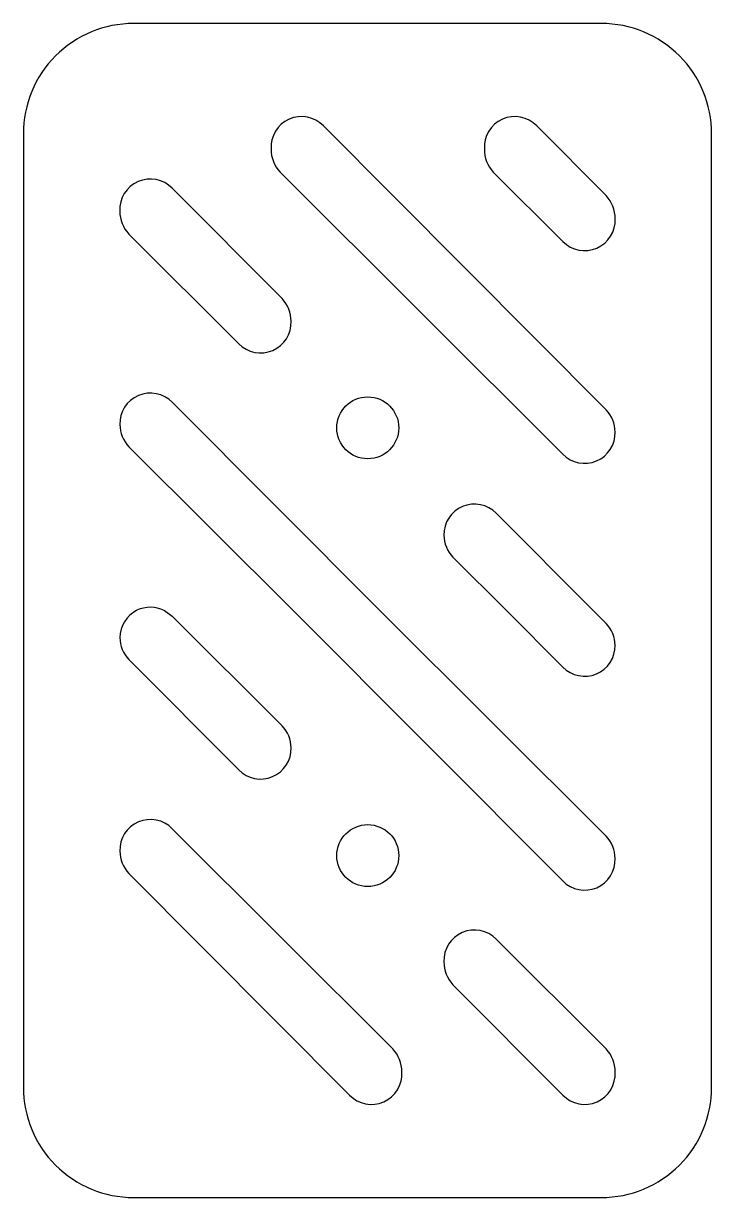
# Model space of a CAD drawing. Extents: x 0 to 50, y -43 to 42.3.
import ezdxf

# ---------------------------------------------------------------- set-up
doc = ezdxf.new("R2010")
doc.units = 0
doc.layers.add('CUT', color=7, linetype='CONTINUOUS')

msp = doc.modelspace()

# ---------------------------------------------------------------- linework, layer by layer
at = {"layer": 'CUT'}
for p, q in [((42, 42.346), (8, 42.346)), ((0, 34.322), (0, -34.987)), ((21.797, 34.903), (42.347, 14.265)), ((37.297, 34.903), (42.347, 29.828)), ((50, -34.987), (50, 34.322)), ((39.193, 11.032), (18.643, 31.541)), ((39.193, 26.498), (34.143, 31.541)), ((10.807, 30.37), (18.799, 22.343)), ((15.645, 19.06), (7.653, 27.037)), ((10.807, 14.807), (25.899, -0.333)), ((19.591, -0.333), (7.653, 11.571)), ((34.355, 6.732), (41.399, -0.333)), ((35.091, -0.333), (31.201, 3.546)), ((8.214, -0.333), (8.244, -0.318)), ((10.229, -0.324), (10.246, -0.333)), ((10.246, -0.333), (10.807, -0.74)), ((10.807, -0.74), (18.799, -8.708)), ((39.193, -19.998), (19.591, -0.333)), ((25.899, -0.333), (42.347, -16.735)), ((39.193, -4.447), (35.091, -0.333)), ((41.399, -0.333), (42.348, -1.279)), ((15.645, -11.922), (7.653, -3.906)), ((10.807, -16.196), (26.847, -32.207)), ((23.693, -35.569), (7.653, -19.457)), ((34.355, -24.227), (42.347, -32.207)), ((39.193, -35.569), (31.201, -27.538)), ((8, -43.012), (42, -43.012))]:
    msp.add_line(p, q, dxfattribs=at)
for centre, radius in [((25.019, 12.947), 2.251), ((25.019, -18.152), 2.252)]:
    msp.add_circle(centre, radius, dxfattribs=at)
for centre, radius, start, end in [((7.993, 34.353), 7.993, 89.95006, 180.22401), ((42.007, 34.353), 7.993, 359.77526, 90.05066), ((20.205, 33.361), 2.217, 44.08806, 183.71334), ((35.705, 33.361), 2.217, 44.08806, 183.71334), ((20.437, 33.203), 2.445, 179.65796, 222.79696), ((35.937, 33.203), 2.445, 179.65796, 222.79696), ((9.22, 28.815), 2.222, 44.43265, 182.99785), ((40.537, 28.159), 2.462, 359.9607, 42.66607), ((9.451, 28.7), 2.449, 180.04481, 222.77734), ((40.779, 28.054), 2.222, 224.46659, 2.65801), ((16.989, 20.674), 2.462, 0.52962, 42.69308), ((17.231, 20.617), 2.222, 224.46756, 2.05095), ((9.22, 13.252), 2.221, 44.40863, 181.76239), ((40.544, 12.597), 2.457, 1.09148, 42.77132), ((9.437, 13.231), 2.437, 181.11179, 222.94788), ((40.779, 12.589), 2.222, 224.46722, 1.41287), ((32.769, 5.178), 2.221, 44.40451, 181.1367), ((32.98, 5.206), 2.433, 181.67741, 223.01653), ((9.265, -2.339), 2.265, 117.64263, 179.144), ((9.23, -2.414), 2.317, 64.44321, 115.18783), ((40.571, -2.937), 2.43, 1.86364, 43.00866), ((9.452, -2.238), 2.452, 181.56873, 222.83448), ((40.78, -2.893), 2.221, 224.40239, 0.91193), ((17.022, -10.366), 2.431, 1.32093, 43.02232), ((17.232, -10.368), 2.221, 224.40562, 1.49065), ((9.221, -17.753), 2.222, 44.46767, 181.76939), ((40.56, -18.396), 2.44, 0.79722, 42.9064), ((9.46, -17.788), 2.459, 180.77743, 222.72841), ((40.78, -18.444), 2.221, 224.41003, 2.12294), ((32.77, -25.784), 2.222, 44.48867, 182.39855), ((33.016, -25.867), 2.467, 180.23448, 222.62968), ((25.051, -33.869), 2.446, 359.66999, 42.78432), ((40.551, -33.869), 2.446, 359.66999, 42.78432), ((25.285, -34.026), 2.217, 224.08628, 3.71452), ((40.785, -34.026), 2.217, 224.08628, 3.71452), ((7.993, -35.019), 7.993, 179.77526, 270.05066), ((42.007, -35.019), 7.993, 269.95006, 0.22401)]:
    msp.add_arc(centre, radius, start, end, dxfattribs=at)

doc.saveas('drawing.dxf')
